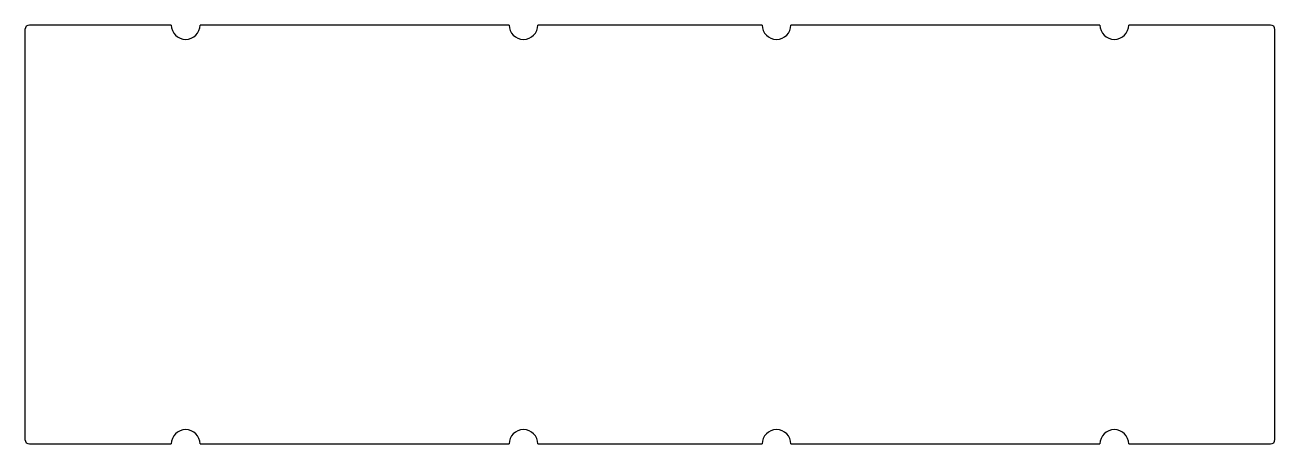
# Model space of a CAD drawing. Header units: millimetres. Extents: x 0 to 282, y 3 to 98.
import ezdxf

# ---------------------------------------------------------------- set-up
doc = ezdxf.new("R2010")
doc.units = ezdxf.units.MM
doc.header["$MEASUREMENT"] = 0

msp = doc.modelspace()

# ---------------------------------------------------------------- linework, layer by layer
for p, q in [((0, 96.65), (0, 4.25)), ((33, 97.65), (1, 97.65)), ((109.2, 97.65), (39.5, 97.65)), ((166.3, 97.65), (115.7, 97.65)), ((242.5, 97.65), (172.8, 97.65)), ((281, 97.65), (249, 97.65)), ((282, 4.25), (282, 96.65)), ((1, 3.25), (33, 3.25)), ((39.5, 3.25), (109.2, 3.25)), ((115.7, 3.25), (166.3, 3.25)), ((172.8, 3.25), (242.5, 3.25)), ((249, 3.25), (281, 3.25))]:
    msp.add_line(p, q)
for centre, radius, start, end in [((1, 96.65), 1, 90, 180), ((36.25, 97.65), 3.25, 180, 0), ((112.45, 97.65), 3.25, 180, 0), ((169.55, 97.65), 3.25, 180, 0), ((245.75, 97.65), 3.25, 180, 0), ((281, 96.65), 1, 360, 90), ((36.25, 3.25), 3.25, 0, 180), ((112.45, 3.25), 3.25, 0, 180), ((169.55, 3.25), 3.25, 0, 180), ((245.75, 3.25), 3.25, 0, 180), ((1, 4.25), 1, 180, 270), ((281, 4.25), 1, 270, 360)]:
    msp.add_arc(centre, radius, start, end)

doc.saveas('drawing.dxf')
